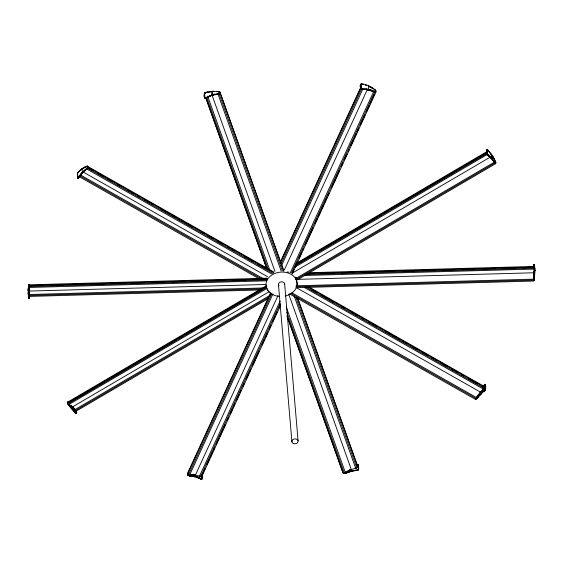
<?xml version="1.0" encoding="UTF-8"?>
<svg xmlns="http://www.w3.org/2000/svg" width="563" height="563" viewBox="0 0 563 563"><rect width="100%" height="100%" fill="white"/><g stroke="black" fill="none" stroke-linecap="round" stroke-linejoin="round"><path stroke-width="0.84" d="M28.544 298.657L28.263 289.361L29.072 284.66M29.558 284.737L29.072 284.66L28.6 298.615L29.051 298.214L29.522 284.632L29.072 284.667L28.699 286.131L29.227 286.11M201.962 478.768L201.202 479.092L202.399 478.487L202.166 475.228C203.602 477.157 202.166 480.464 200.006 478.543L200.168 478.177C197.522 474.954 187.395 477.593 187.838 473.377C186.543 477.6 195.03 475.622 197.529 477.565A15.278 8.924 20.8 0 1 199.985 478.578A15.243 8.818 20.8 0 0 196.67 477.347L195.825 477.058L196.044 476.587M305.245 274.519L534.181 268.129L533.661 281.05L295.962 287.693M533.59 279.945L533.668 280.62L534.118 280.592L534.829 270.289L533.998 264.364L533.893 266.01L534.371 265.996C535.258 264.645 533.365 263.934 534.386 264.701L533.956 264.716M29.22 292.823L28.6 292.844L29.22 292.83L29.255 292.077L28.614 291.831L29.297 291.36L28.657 291.374L28.622 297.94L29.065 297.926L29.1 296.068L28.6 296.082L28.579 298.679L28.987 298.671M534.167 280.437L533.668 280.627L533.794 279.797L534.259 279.783C533.182 283.062 534.245 272.077 534.266 271.169C534.801 269.191 533.745 263.899 534.407 264.357L534.85 268.931L534.132 264.469M534.21 271.69L534.167 272.26L534.723 272.239L534.744 271.669L534.217 271.69L534.766 271.155L534.829 269.353L534.414 269.705M187.838 473.377L187.366 474.658L188.218 475.531M202.427 478.297L202.054 479L202.075 474.532M374.064 91.889L374.226 91.537L374.057 91.889C381.489 90.819 355.471 77.314 360.918 88.335C362.762 90.143 365.964 88.384 368.315 89.411C370.306 89.074 375.753 93.768 375.683 90.312L375.634 91.72C371.587 91.973 367.59 88.694 363.226 89.44C360.179 90.77 359.011 83.19 362.044 83.957L361.889 84.295L362.044 83.957M534.421 269.367L534.041 264.469L534.512 268.438M28.171 292.781L28.614 292.767L28.171 292.774L28.164 293.393L28.586 293.379L28.171 293.393M187.69 473.694L187.549 474.982L187.359 474.032M375.641 91.72L375.824 90.594L374.972 89.721L374.824 90.052M76.195 410.856C76.765 414.009 75.998 414.53 76.279 410.807C79.496 419.871 64.147 400.962 68.58 402.256M534.646 274.406L534.027 274.188L533.984 274.899L534.625 274.878L534.702 272.844L534.118 272.858L534.069 273.505L534.688 273.484L534.069 273.498M533.661 272.654L533.696 271.5M296.018 286.736L533.717 280.1L533.893 273.709M28.213 290.994L28.263 289.368M29.586 287.658L29.128 287.672L29.586 287.651L29.48 288.833L28.959 288.847L29.6 285.307L29.213 285.793M534.041 277.341L533.998 278.523L534.146 274.976M76.498 413.073L76.272 410.842M28.291 288.622L28.586 286.68L29.621 286.715L29.163 287.221M534.259 279.79L533.815 279.354L534.322 278.847L533.83 278.861L534.322 278.847M533.794 279.797L534.294 279.339M486.516 149.793L487.368 154.853L491.049 158.182L494.87 163.024L495.341 163.298L495.595 162.883M77.603 173.918L77.342 173.439L77.975 178.035L82.17 172.369L83.324 171.222L83.81 171.49C84.957 170.293 89.397 167.746 87.068 166.099L82.064 168.604L77.877 172.552L77.377 173.453L77.807 178.105L78.721 177.915M533.815 272.985L533.9 271.352M29.213 289.811L29.135 291.078L265.968 284.463M29.473 286.701L29.579 284.801L267.284 278.164M76.469 413.383C74.365 410.314 66.335 402.615 67.701 401.982M533.851 273.006L533.956 271.12M533.83 274.667L533.935 272.766L296.229 279.403M533.731 280.092L533.773 279.149L296.068 285.786M29.016 293.203L29.515 285.722M534.266 271.176L534.808 270.634L534.364 270.507L534.266 271.169L534.766 271.155M534.498 276.391L533.914 276.412L534.491 276.398L534.561 275.624L533.949 275.645M28.952 288.847L28.875 289.417L29.431 289.403L29.48 288.833M534.364 270.514L534.836 270.015M534.794 270.683L534.315 270.69L534.822 270.5M534.393 264.49L534.16 264.483M29.199 290.142L29.579 286.476L267.298 279.86M205.615 92.55L205.066 93.127L206.783 92.241L208.092 92.353L207.951 91.966L206.783 92.241L204.46 93.226C202.715 103.634 211.012 92.895 215.432 94.225L215.58 94.633C211.224 93.627 202.286 103.845 204.46 93.226L206.79 92.233L211.941 91.312L216.903 91.389L219.943 92.248L219.88 93.296L218.754 94.141L214.714 94.781M205.284 98.229L204.918 97.871L205.938 98.187L204.714 97.899L204.679 93.008M485.595 389.512L485.229 384.923L484.117 385.247A28.783 11.851 -60.4 0 0 483.357 386.105C486.052 381.418 486.847 391.123 483.786 391.405M204.313 93.866L204.46 93.226L204.763 97.878L204.496 93.247M484.75 384.761L485.229 384.923L484.56 384.853M29.22 285.744L29.621 285.73L29.227 285.744L29.586 284.969L29.03 284.822L29.522 284.632L29.03 284.822M216.903 91.389L218.057 91.853C222.04 91.663 218.676 95.33 216.431 94.521L216.298 94.134L213.68 94.521L213.841 94.971L212.976 95.189L212.8 94.711L210.379 96.027M220.091 92.67L219.676 91.896L219.985 92.818M358.181 465.172L356.815 464.876L358.307 465.151L358.659 469.183L357.962 470.225L351.066 471.414L351.178 470.823L344.626 473.244L343.198 472.85L343.852 473.511L345.253 473.483L351.354 471.308M484.293 390.715L485.426 388.695M289.002 272.182L287.271 271.978M495.848 162.988L495.581 163.129M358.511 469.739L358.603 468.888M28.804 298.355C29.058 298.474 28.783 299.615 28.706 296.103L28.72 298.664M77.997 178.211L77.567 174.157L77.785 177.852M360.531 84.626C361.284 81.916 361.742 90.305 360.918 88.335M360.623 84.584L360.904 88.405L360.559 84.64M352.051 470.612L352.213 471.076L352.058 470.612L351.178 470.823L357.174 470.14L358.666 469.183M87.209 167.654L87.532 167.837L87.462 166.254L87.068 166.092L87.828 166.676L86.646 168.513L81.107 173.686L81.572 173.939L83.81 171.497M87.399 167.225L87.708 167.401L87.307 166.12L87.828 166.676L87.596 166.338M78.299 178.218L77.975 178.035L79.094 176.585M79.559 170.814L77.877 172.559L77.448 173.826M361.552 84.225L361.39 83.887L360.616 84.471M362.1 89.482L362.248 89.151L361.214 89.01L362.248 89.151M363.388 89.074L363.015 89.531L362.424 89.545L363.395 89.074L362.586 89.207M364.782 89.461L364.965 89.053L363.994 89.433L364.972 89.053M77.687 173.629L77.68 172.841M77.975 178.035L79.151 177.394L82.121 173.284L81.635 173.017A16.735 6.756 -62.3 0 0 80.073 175.079L79.58 175.832L79.974 176.05A16.32 6.721 -60.4 0 1 81.572 173.946M361.355 88.701L361.263 88.616M365.788 89.095L366.619 89.172L366.414 89.616L365.591 89.524L365.788 89.095L367.463 89.271L367.245 89.749L369.778 90.326L369.997 89.862M196.677 477.297L196.888 476.847L196.684 477.297L197.529 477.565L197.726 477.142M374.543 91.966L375.753 91.424L375.373 89.996L375.542 90.615M361.39 83.887L360.974 84.246M280.332 261.978L361.207 86.266M280.761 261.929L361.27 87.012M281.148 263.794L361.615 88.884M281.535 265.652L362.776 89.137M362.741 89.566L363.177 89.172M187.24 473.926L270.69 292.619M364.001 89.433L364.177 89.045M270.754 293.372L187.303 474.679L189.548 475.2L272.992 293.893M280.064 303.802L200.66 476.326L194.214 474.919L188.436 474.961L271.873 293.633M366.407 89.616L366.612 89.165M284.294 269.951L367.372 89.44M367.456 89.271L367.238 89.742L368.645 89.489L368.343 85.949M191.033 475.672L189.632 476.009L191.04 475.679L190.857 476.073L194.967 476.847L195.199 476.354L194.348 476.157L191.849 475.742L191.652 476.164L194.348 476.157L194.129 476.643L194.348 476.15M278.052 295.491L195.34 475.2L193.841 474.855M195.192 476.354L194.685 476.798M373.741 91.375L373.114 91.523L373.283 91.143L373.741 91.375L290.318 272.71M375.225 90.319L375.648 90.277M291.437 272.971L374.874 91.67M375.507 91.558L375.746 91.417M292.493 272.478L293.963 269.283M295.8 265.293L297.271 262.098M299.115 258.107L301.684 252.513M302.788 250.12L303.52 248.522M305.364 244.525L307.933 238.937M308.672 237.34L313.084 227.755M314.921 223.757L317.49 218.17M318.229 216.572L320.431 211.779M321.17 210.182L323.739 204.594M324.478 202.997L327.054 197.402M327.786 195.804L328.891 193.412M331.832 187.022L333.303 183.827M334.035 182.229L339.552 170.244M341.389 166.254L342.86 163.059M344.697 159.062L346.899 154.269M348.37 151.074L349.109 149.476M350.946 145.486L353.522 139.898M354.254 138.301L356.456 133.508M357.195 131.911L358.666 128.716M360.503 124.719L363.079 119.131M363.811 117.533L364.915 115.133M366.752 111.143L369.328 105.548M370.06 103.951L374.472 94.366M375.204 92.768L375.943 91.171M292.19 274.026L376.007 91.924L374.508 91.572M280.043 301.149L199.541 476.066L201.786 476.587L280.817 304.864M200.168 478.177L201.019 478.677L200.168 478.177L199.999 478.543L200.864 479.014L202.399 478.487M200.407 478.374L200.245 478.726L201.019 478.677M200.864 479.014L200.702 478.543M201.723 475.841L203.194 472.646M203.926 471.048L205.031 468.648M206.867 464.658L209.443 459.063M210.175 457.466L212.751 451.878M213.483 450.28L214.587 447.881M216.424 443.89L219 438.303M219.732 436.705L223.039 429.513M223.778 427.915L225.249 424.72M227.086 420.73L228.557 417.535M230.394 413.538L232.596 408.745M233.335 407.148L234.806 403.952M236.643 399.962L239.219 394.367M239.951 392.77L241.055 390.377M242.892 386.38L244.363 383.185M246.2 379.195L248.776 373.607M249.508 372.009L250.612 369.61M252.449 365.619L255.025 360.024M255.757 358.427L259.064 351.242M262.006 344.852L264.582 339.257M265.314 337.659L267.524 332.867M269.36 328.876L270.831 325.681M272.668 321.684L275.244 316.096M275.976 314.499L277.08 312.106M278.917 308.109L280.022 305.716M201.681 478.796L201.202 479.092L201.357 478.761M363.036 84.612L363.205 84.246M191.659 476.164L191.849 475.742M369.778 90.326L369.99 89.862L370.827 90.136A15.3 8.853 25.5 0 1 373.276 91.171L373.114 91.523M193.292 476.446L193.51 475.981M198.366 477.86L198.556 477.459M199.189 478.191L199.372 477.804M368.082 89.904L368.308 89.411M485.278 389.448L485.595 389.624C482.076 391.778 478.698 396.451 475.432 398.815M485.595 389.624L485.13 389.751M361.024 88.799L361.108 88.616M29.262 285.406L29.346 284.744M533.794 279.938L534.125 280.592L533.738 280.444M495.707 162.454C495.454 160.047 483.779 141.144 487.368 154.072C489.226 154.452 497.974 167.281 495.32 161.095L494.961 161.307L495.32 161.095M296.307 286.187L297.306 284.772L295.786 277.242L296.736 282.274M296.391 286.222L297.215 284.765M476.537 397.112L477.966 395.043M476.073 398.527L479.915 393.009L484.229 388.364L305.209 286.785M476.073 398.878L476.411 399.061C477.002 398.914 480.711 393.854 482.73 392.284L482.287 392.038M476.382 398.667L477.403 398.196L478.81 396.387L478.374 396.141M477.705 397.781L477.318 397.562L477.846 396.845L478.254 397.07M485.067 390.511L484.729 390.321M358.378 469.535L357.632 470.372L358.547 469.317M295.793 279.614L495.067 162.876M476.727 398.864L477.023 397.985L477.403 398.196M476.706 398.365L477.023 397.985M295.835 277.235L295.195 277.96L295.828 277.228M477.311 397.555A16.348 6.728 -60.4 0 1 478.923 395.465L479.373 395.726L481.647 393.319L481.168 393.044L481.731 392.524A16.32 6.721 -60.4 0 1 483.392 391.179L484.307 391.032L483.934 390.828M482.554 389.364L483.631 388.196M484.173 388.336L479.887 392.995L476.129 398.555L290.994 293.506M484.469 385.444L484.117 385.247M219.479 93.296C220.626 92.402 217.325 94.894 216.298 94.134L219.584 93.613M483.392 388.386L484.884 386.809L308.932 286.968M479.169 393.797L480.661 392.221L296.293 287.602M481.654 393.319L481.112 393.889L480.598 393.6A16.623 6.84 -60.4 0 0 478.923 395.465M480.936 394.121L480.035 394.191M205.931 98.187L208.563 96.336L209.38 95.949L209.535 96.364M83.331 171.222L82.747 171.778L267.552 276.672M83.81 171.497L85.492 170.019L84.506 170.223L84.936 170.469M482.73 392.284L482.188 392.777L481.731 392.524M487.058 149.378L486.495 149.779L486.967 149.392M82.17 172.377L82.684 172.658A16.637 6.855 -60.4 0 1 84.38 170.969A16.397 6.756 -60.4 0 1 86.048 169.604L85.653 169.386L86.681 169.09L86.646 168.52M482.723 392.284L483.786 391.405L482.843 391.588M85.076 169.78L85.66 169.386M82.472 168.33L80.284 170.125L80.727 170.371M486.932 149.378L486.516 149.638L486.932 149.378L487.361 154.002L489.078 155.669L488.663 155.909A15.314 4.884 61.3 0 1 490.07 157.168L491.548 158.745L492.083 158.435L492.555 159.04L492.048 159.336M205.819 97.863L206.6 97.934L206.755 97.406M83.697 168.119L85.119 167.267L83.978 167.422M74.225 410.631L73.781 410.891L74.217 410.631L74.788 412.271L75.182 412.039L76.378 413.432M487.621 149.814L486.594 149.568M488.332 150.617L487.931 150.849A26.862 8.917 61.4 0 1 488.607 151.707M487.558 155.114L487.917 154.902L487.368 154.853L487.291 153.966M487.523 154.361L487.368 154.853L487.713 154.649M488.212 155.578L488.614 155.346L487.755 155.332M67.644 403.713L68.236 403.945L67.877 404.157L67.989 403.516M490.056 156.43L489.12 156.289L489.564 156.028L490.07 157.161L490.563 156.873L491.07 157.351L490.556 157.654L491.07 157.351M68.679 405.24L69.333 405.191L68.679 405.24L68.799 404.72L69.333 405.198M69.791 405.578L69.355 405.839L69.798 405.585M71.241 406.972L70.734 407.274L71.198 407.823L71.733 407.513L71.241 406.972L70.727 407.267L69.805 406.282L70.269 406.007M75.695 412.897L74.942 412.559L75.182 412.039L74.788 412.271M75.533 413.341L76.244 413.404L75.899 413.601M487.417 149.61L486.875 149.667M296.757 263.034L486.925 151.623M296.061 264.223L486.988 152.376M297.419 263.78L298.932 262.893M300.445 262.006L302.718 260.676M304.238 259.782L309.537 256.679M311.058 255.792L313.331 254.462M314.844 253.568L331.508 243.807M333.029 242.92L338.328 239.81M339.848 238.923L342.121 237.593M343.634 236.706L348.94 233.596M350.453 232.709L352.727 231.379M354.24 230.492L377.731 216.734M379.244 215.847L381.517 214.51M383.03 213.623L388.336 210.52M389.849 209.633L392.122 208.303M393.636 207.409L417.127 193.651M418.64 192.764L420.913 191.434M422.433 190.547L427.732 187.437M429.245 186.55L456.523 170.575M458.043 169.688L460.316 168.351M461.829 167.464L467.128 164.361M468.648 163.474L477.741 158.147M479.254 157.26L486.833 152.819M295.969 265.419L487.649 153.129M486.791 153.516L486.685 149.547L486.84 153.734L487.368 154.072M294.35 267.502L487.551 154.318M489.951 153.474L490.457 153.178M266.792 285.49L67.532 402.214L68.186 402.967L90.917 389.652M67.708 402.242L68.067 402.038L67.602 402.369M266.855 286.236L67.595 402.967L68.911 404.466L267.418 288.179M92.438 388.766L93.951 387.879M95.464 386.992L97.737 385.655M99.25 384.768L104.556 381.665M106.069 380.778L122.741 371.01M124.254 370.123L133.347 364.796M134.86 363.909L137.133 362.579M138.653 361.692L143.952 358.582M145.472 357.695L162.137 347.934M163.65 347.04L168.956 343.937M170.469 343.05L172.742 341.72M174.263 340.826L176.536 339.496M178.049 338.609L183.355 335.506M184.868 334.612L201.533 324.851M203.053 323.964L208.352 320.854M209.872 319.967L215.932 316.42M217.445 315.533L222.751 312.423M224.264 311.536L240.936 301.768M242.449 300.881L247.755 297.778M249.268 296.891L255.328 293.337M256.848 292.45L262.147 289.347M263.66 288.453L265.933 287.123M68.264 403.741L266.756 287.433M67.87 404.157L68.229 403.945M292.296 273.097L490.802 156.81M68.918 405.437L69.08 405.008M491.59 157.865L491.049 158.182L491.59 157.865L492.076 158.435M269.262 291.634L72.275 407.035L70.952 405.536M71.198 407.823L71.733 407.506M493.976 161.018L493.54 161.271L493.047 160.61L493.505 160.335L493.033 159.674L492.548 159.955M72.733 408.682L72.212 408.977L72.74 409.597L73.232 409.308L73.725 409.955L73.26 410.23L73.725 409.955M295.892 278.418L494.398 162.137M494.976 162.51L494.3 162.376L494.701 162.144L495.482 163.003L495.123 163.214M495.729 161.975L495.531 162.559L495.208 161.743L495.553 161.539L495.208 161.743L495.792 162.306M270.219 295.216L74.738 409.723L76.061 411.222L268.509 298.489M495.341 163.298L495.82 163.073M296.455 280.367L495.714 163.636L494.835 162.637M68.243 403.692L71.614 406.282L75.407 410.497L268.6 297.299M74.288 411.574L74.71 411.328M488.607 151.693L487.931 150.849L489.754 152.299M67.799 403.087L67.405 402.946M490.063 157.154L490.556 156.873M71.691 408.393L72.233 408.076L71.529 408.21M494.3 162.376L494.701 162.144M72.74 409.59L73.232 409.301M494.87 163.024L495.243 162.806M488.656 155.909L489.078 155.662M74.942 412.559L75.329 412.334M84.415 167.668L85.126 167.274M345.626 472.962L346.217 473.089L344.267 473.582L343.339 473.152L344.267 473.589L344.626 473.244L344.267 473.589L344.626 473.244M345.626 472.962L345.752 473.321L346.083 472.723L346.21 473.089L347.878 472.392L347.737 471.977L348.581 471.646M219.084 93.648L282.323 270.754M350.158 469.845L344.19 472.941L350.172 469.873L356.808 467.853M484.096 390.806L484.652 390.912M84.703 167.035L87.399 166.282M206.593 97.934L206.157 97.751M349.44 471.337L349.602 471.794L348.736 472.075L348.574 471.646L349.44 471.337L349.609 471.794L350.475 471.541L350.313 471.062L350.475 471.541M201.962 478.768L201.807 475.869M210.266 91.53L210.428 91.98L210.266 91.53L211.962 91.326L212.103 95.436M205.389 92.979L205.734 92.874L205.277 92.656M357.491 464.756L356.935 465.207L357.491 464.756L358.357 465.235M349.018 470.196L351.326 469.542L288.699 294.083M357.899 465.08C359.018 464.067 358.835 474.546 358.11 465.129M218.254 94.317L217.142 94.07L217.283 94.436M358.265 465.122L358.04 464.855L358.335 465.221M355.612 470.485L355.478 470.112L356.963 470.513L356.295 470.077L356.428 470.429M212.54 91.276L211.934 91.312L212.265 94.866M533.998 264.364L534.407 264.357M28.924 298.369L28.185 294.069L28.579 294.062L28.185 294.069L28.579 293.724M533.851 280.508L533.991 279.466M309.622 272.696L534.167 266.426L534.125 269.079L304.316 275.497M307.053 273.519L534.231 267.172M307.813 273.695L313.957 273.527M320.973 273.329L334.126 272.964M341.143 272.766L354.303 272.401M361.319 272.203L374.479 271.838M381.496 271.64L394.649 271.267M401.665 271.077L414.825 270.704M421.842 270.514L435.002 270.141M442.018 269.951L455.171 269.578M462.188 269.381L474.468 269.044M482.364 268.818L495.517 268.452M502.541 268.255L515.694 267.889M522.71 267.692L534.118 267.397M267.348 278.91L29.649 285.547L29.543 287.454L266.362 280.838M30.409 285.722L43.562 285.357M50.579 285.159L63.739 284.794M70.755 284.596L83.908 284.231M90.924 284.034L104.085 283.668M111.101 283.471L125.134 283.083M131.278 282.907L144.431 282.542M151.447 282.344L164.607 281.979M171.624 281.781L184.784 281.416M191.8 281.219L204.953 280.853M211.969 280.656L225.13 280.29M232.146 280.092L246.179 279.698M252.323 279.529L265.476 279.164M29.206 286.222L29.621 286.715L29.192 286.729M534.167 272.253L534.723 272.239M534.118 272.865L534.702 272.844M29.529 288.298L29.037 288.312L29.565 288.024M28.804 290.036L29.382 290.015M29.339 290.663L28.727 290.684L29.339 290.67M28.185 291.866L28.671 291.845L28.333 288.305M533.851 278.031L534.378 278.009L533.851 278.023M28.593 293.626L29.185 293.604M28.931 294.526L263.998 287.96M28.875 295.476L262.189 288.96M28.819 296.427L259.508 289.987M28.622 297.933L29.065 297.926M533.893 266.01L534.371 265.996M534.414 268.713L534.815 268.917M534.364 270.514L534.808 270.634M28.882 289.417L29.431 289.403M28.607 292.091L29.255 292.077M28.6 296.082L29.1 296.068M28.607 296.933L29.079 296.919M28.622 297.616L29.072 297.595M188.415 474.919L194.214 474.961M219.88 93.296L219.633 91.868L217.937 91.509L219.64 91.875L219.746 93.029M267.538 290.121L268.262 290.234M77.814 178.077L78.123 178.253M487.326 153.988L486.932 153.678M485.179 384.986L485.397 388.681M84.506 170.223L84.936 170.469M491.499 154.536L491.752 158.048M204.707 97.723L204.826 98.053M307.461 286.849L484.947 387.562L483.455 389.139L304.442 287.559M312.029 289.938L316.617 292.542M321.973 295.582L323.507 296.448M325.034 297.32L327.328 298.622M328.855 299.488L333.444 302.092M341.861 306.863L344.155 308.165M351.798 312.507L353.332 313.373M355.626 314.675L357.153 315.547M361.742 318.151L363.276 319.017M368.624 322.057L370.158 322.923M372.453 324.225L373.98 325.09M375.507 325.963L377.041 326.829M385.451 331.6L386.985 332.473M388.512 333.338L390.039 334.204M392.334 335.506L393.868 336.378M395.395 337.244L399.983 339.848M402.278 341.15L403.805 342.015M405.339 342.888L406.866 343.754M412.222 346.787L416.81 349.391M422.166 352.431L423.693 353.297M425.22 354.169L427.514 355.471M432.102 358.075L433.637 358.941M435.164 359.806L436.691 360.679M442.046 363.712L446.635 366.316M451.99 369.356L453.518 370.222M455.812 371.524L457.346 372.396M461.934 375L463.462 375.866M468.817 378.906L470.344 379.772M471.871 380.637L474.166 381.939M475.7 382.812L477.227 383.677M481.815 386.281L483.35 387.147M484.166 387.611L484.208 388.35M87.891 166.521L273.794 272.006M273.857 272.759L87.962 167.274L86.463 168.851L271.598 273.899M86.111 166.423L86.477 166.62L85.414 166.704M87.941 167.76L92.529 170.364M97.878 173.404L99.412 174.27M100.939 175.135L103.233 176.437M107.822 179.041L109.356 179.914M110.883 180.779L112.41 181.645M117.766 184.685L120.06 185.987M127.71 190.329L129.237 191.195M131.531 192.497L133.058 193.362M137.653 195.966L139.181 196.839M144.536 199.872L146.063 200.745M147.59 201.61L149.885 202.912M151.419 203.778L152.946 204.65M161.356 209.422L162.89 210.288M164.417 211.16L165.951 212.026M168.246 213.328L169.773 214.193M171.3 215.066L175.888 217.67M178.182 218.972L179.717 219.837M181.244 220.703L182.771 221.576M184.305 222.441L186.599 223.743M188.126 224.609L192.715 227.213M201.132 231.991L203.426 233.293M208.014 235.897L209.542 236.763M211.069 237.628L212.603 238.501M217.951 241.534L222.54 244.138M227.895 247.178L229.43 248.044M231.724 249.346L233.251 250.218M244.722 256.728L246.249 257.594M247.783 258.459L250.078 259.761M251.605 260.634L253.139 261.499M257.727 264.103L259.254 264.969M261.549 266.271L263.076 267.144M264.61 268.009L266.137 268.875M87.188 168.041L273.083 273.534M85.977 169.181L86.35 169.393M83.225 167.851L83.704 168.119M82.972 168.611L82.064 168.604L82.346 172.137M82.233 169.153L81.726 168.872L81.016 169.477L81.48 169.737M479.472 394.818L479.957 395.085M83.915 170.709L84.373 170.962M478.923 395.465L479.38 395.719M78.82 171.546L79.2 171.757M291.711 292.697L476.847 397.752L475.355 399.329L289.452 293.844M80.586 174.382L81.023 174.621M476.129 399.153L475.58 398.956L475.89 399.125M80.361 174.896L262.435 278.213M80.073 175.093L80.495 175.325M79.643 175.698L260.901 278.551M78.869 176.472L258.649 278.488M78.961 176.888L79.327 177.092M78.792 177.197L79.151 177.394M202.068 478.937L201.807 475.137M534.069 280.613L533.928 279.839M72.627 406.711L74.795 409.125L72.634 406.753M71.6 406.261L75.4 410.476M71.719 405.958L73.028 407.443M493.716 160.877L495.06 162.883M494.201 159.033L494.771 160.068M487.03 154.269L486.84 153.734M206.973 97.188L207.1 97.54M213.687 94.514L213.849 94.971L212.976 95.189L212.807 94.711M347.878 472.385L347.73 471.977L346.899 472.336L347.04 472.723M343.521 473.356L343.845 473.511M297.933 298.784L357.899 466.797M297.405 297.883L357.962 467.55L355.654 468.198L294.21 296.047M295.955 297.377L356.808 467.874M220.189 92.564L283.71 270.507M283.773 271.26L220.26 93.31L217.944 93.965L281.169 271.077M214.559 94.352L214.721 94.788M348.581 471.639L348.736 472.075M212.04 95.126L274.969 271.415M211.069 95.26L211.238 95.717M286.278 307.109L345.365 472.639L343.057 473.286L286.926 316.033M210.224 95.59L210.372 96.027M286.898 312.402L344.211 472.962M208.556 96.336L208.704 96.73L207.895 97.125L207.754 96.752M288.045 318.595L342.987 472.54M206.79 92.241L206.917 92.599A28.002 17.003 -22.4 0 1 208.085 92.423M207.691 96.231L269.733 270.036M206.832 97.385L268.284 269.529M205.91 97.786L266.475 267.453M205.678 97.709L266.538 268.199M356.302 470.077L356.668 470.499M353.782 470.295L353.937 470.71M534.576 273.02L534.695 274.434M358.307 467.438L358.575 469.781M284.632 283.843L298.094 440.906M278.46 284.688L291.923 441.751M87.265 166.113L87.378 167.267M67.37 402.172L67.483 403.333M279.072 285.835A3.118 2.435 -4.9 0 1 280.74 281.936A3.118 2.435 -4.9 0 1 284.632 284.484M279.522 296.434A15.595 12.189 -4.9 0 1 268.122 278.523A15.595 12.189 -4.9 0 1 294.062 276.588A15.595 12.189 -4.9 0 1 285.188 296.011M370.975 87.342A24.849 13.927 25.5 0 1 373.966 89.13M370.841 90.073A15.285 8.945 25.5 0 1 373.318 91.079M492.47 155.895A25.18 7.53 62.5 0 1 494.279 158.956M533.759 278.509A16.031 1.281 89.8 0 1 533.858 275.961M533.907 279.354A15.996 0.964 -89.7 0 1 533.977 277.059M68.953 405.557A15.398 4.363 61.7 0 1 70.291 406.88M71.74 407.619A15.454 4.926 61 0 1 73.225 409.407M71.726 407.415A15.834 5.158 61.3 0 1 73.239 409.217M28.094 290.726A27.967 1.569 88.1 0 1 28.185 288.277M206.917 92.55A27.77 16.981 -22.5 0 1 208.099 92.311M207.846 97.061A15.877 9.55 -22.3 0 1 210.351 95.956M29.452 284.801L29.375 285.181L29.459 284.808M369.152 89.608L368.927 90.101L369.159 89.616M372.052 87.856L371.861 88.264L372.044 87.856M372.481 90.784L372.298 91.185L372.481 90.784M365.521 84.922L365.324 85.351L365.514 84.922M366.661 85.309L366.45 85.766L366.654 85.309M189.323 475.566L189.161 475.918L189.323 475.566M190.245 475.636L190.069 476.016L190.245 475.636M371.017 87.279L370.82 87.715L371.024 87.279M370.834 90.136L370.63 90.587L370.827 90.136M371.657 90.446L371.46 90.868L371.657 90.446M373.051 88.461L372.875 88.841L373.051 88.461M369.961 86.723L369.75 87.188L369.968 86.73M491.147 154.079L490.612 154.396L491.154 154.086M68.51 404.361L68.137 404.579L68.503 404.354M492.428 156.014L491.921 156.303L492.421 156.007M493.026 157.007L492.555 157.281L493.033 157.007M70.748 406.472L70.262 406.76L70.748 406.472M494.441 161.722L494.025 161.968L494.441 161.722M76.082 413.298L75.724 413.502L76.075 413.298M534.822 269.015L534.421 269.03L534.822 269.015M29.149 294.407L28.593 294.421L29.149 294.407M534.217 280.163L533.766 280.177L534.217 280.163M29.079 297.25L28.614 297.271L29.079 297.257M534.435 277.193L533.879 277.214L534.435 277.193M534.386 264.976L533.942 264.983L534.378 264.976M534.829 270.289L534.386 270.303L534.829 270.289M29.072 287.257L28.474 287.271L29.072 287.257M29.002 287.904L28.361 287.925L29.002 287.904M28.593 293.056L28.164 293.063L28.593 293.056M29.121 295.223L28.593 295.244L29.121 295.23M354.781 470.584L354.641 470.182L354.774 470.584M217.754 94.415L217.628 94.063L217.747 94.422M213.827 91.699L213.666 91.248L213.834 91.699M353.078 470.872L352.924 470.436L353.071 470.879M209.267 92.149L209.119 91.727L209.26 92.149M293.112 443.327A3.118 2.435 -4.9 0 0 298.094 441.54A3.118 2.435 -4.9 0 0 293.816 439.112A3.118 2.435 -4.9 0 0 293.112 443.327"/></g></svg>
